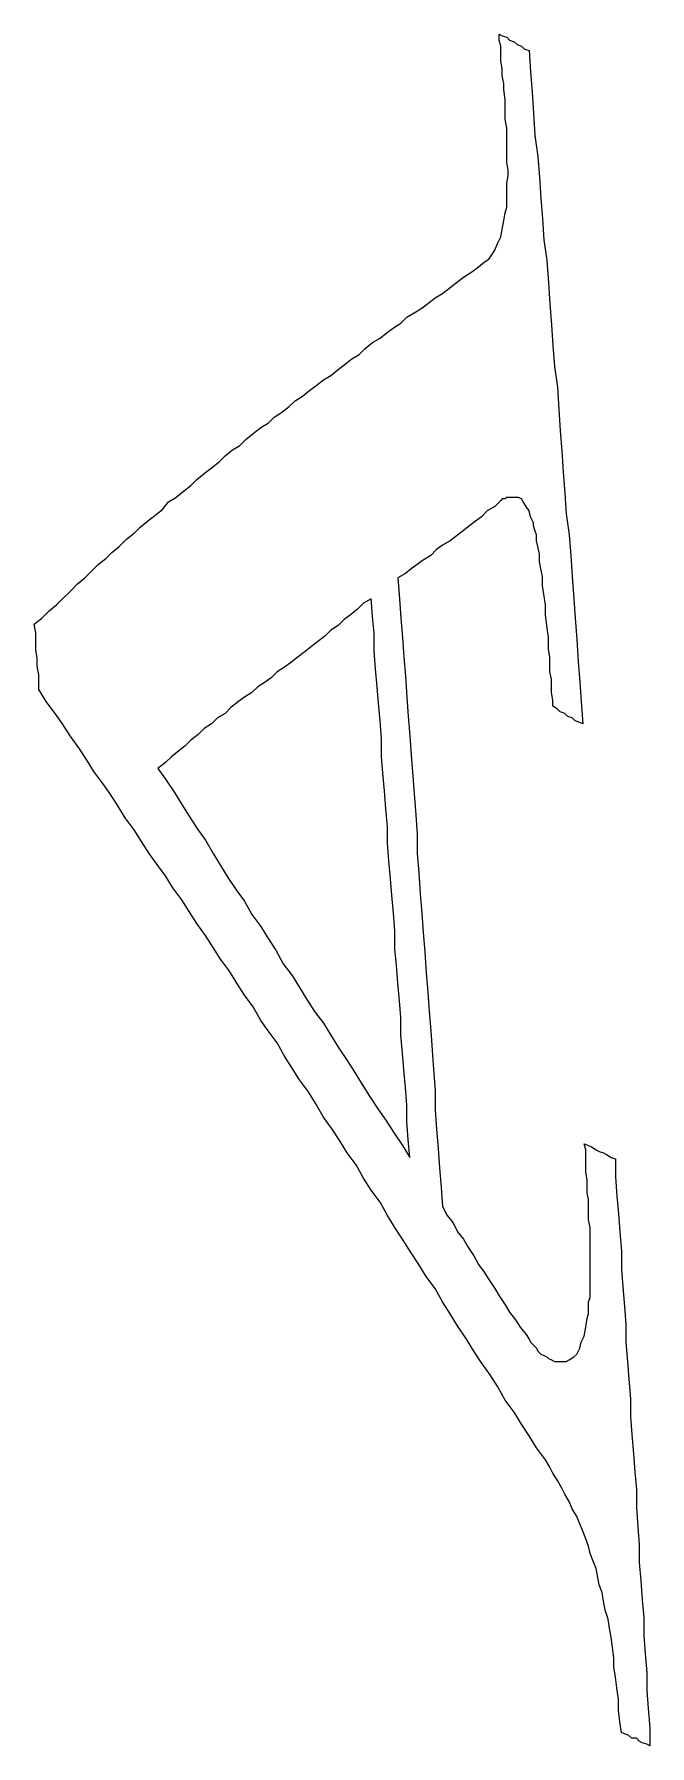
# Model space of a CAD drawing. Header units: millimetres. Extents: x 519 to 9564855, y -810 to 5021775.
# Drawn here: x 9518055 to 9518352, y 4997566 to 4998392 of the extents above; entities that cross this region are included whole.
import ezdxf

# ---------------------------------------------------------------- set-up
doc = ezdxf.new("R2010")
doc.units = ezdxf.units.MM
doc.header["$LTSCALE"] = 2
doc.header["$MEASUREMENT"] = 0
doc.layers.add('SEA_COST', color=4, linetype='Continuous')

msp = doc.modelspace()

# ---------------------------------------------------------------- linework, layer by layer
at = {"layer": 'SEA_COST', "color": 4, "lineweight": 0}
for points in [[(9518279.16553, 4998391.83352), (9518280.60359, 4998391.11449)], [(9518279.16553, 4998388.95739), (9518279.16553, 4998391.83352)], [(9518279.88456, 4998386.08125), (9518279.16553, 4998388.95739)], [(9518280.60359, 4998391.11449), (9518282.76069, 4998390.39545)], [(9518282.76069, 4998390.39545), (9518284.19876, 4998388.95739)], [(9518284.19876, 4998388.95739), (9518286.35586, 4998388.23835)], [(9518286.35586, 4998388.23835), (9518287.79392, 4998386.80029)], [(9518279.88456, 4998382.48609), (9518279.88456, 4998386.08125)], [(9518279.88456, 4998378.89093), (9518279.88456, 4998382.48609)], [(9518287.79392, 4998386.80029), (9518289.95102, 4998386.08125)], [(9518289.95102, 4998386.08125), (9518291.38909, 4998384.64319)], [(9518291.38909, 4998384.64319), (9518293.54618, 4998383.92416)], [(9518293.54618, 4998383.92416), (9518294.26522, 4998373.85769)], [(9518280.60359, 4998375.29576), (9518279.88456, 4998378.89093)], [(9518280.60359, 4998371.7006), (9518280.60359, 4998375.29576)], [(9518281.32262, 4998368.10543), (9518280.60359, 4998371.7006)], [(9518294.26522, 4998373.85769), (9518294.98425, 4998363.79123)], [(9518281.32262, 4998365.2293), (9518281.32262, 4998368.10543)], [(9518282.04166, 4998360.19607), (9518281.32262, 4998365.2293)], [(9518294.98425, 4998363.79123), (9518295.70328, 4998353.72477)], [(9518282.04166, 4998355.16284), (9518282.04166, 4998360.19607)], [(9518282.04166, 4998350.84864), (9518282.04166, 4998355.16284)], [(9518282.76069, 4998346.53444), (9518282.04166, 4998350.84864)], [(9518282.76069, 4998342.22024), (9518282.76069, 4998346.53444)], [(9518295.70328, 4998353.72477), (9518296.42232, 4998342.93928)], [(9518282.76069, 4998337.90605), (9518282.76069, 4998342.22024)], [(9518296.42232, 4998342.93928), (9518297.86038, 4998332.87282)], [(9518282.76069, 4998334.31088), (9518282.76069, 4998337.90605)], [(9518282.76069, 4998329.99668), (9518282.76069, 4998334.31088)], [(9518283.47972, 4998326.40152), (9518282.76069, 4998329.99668)], [(9518297.86038, 4998332.87282), (9518298.57942, 4998322.80635)], [(9518282.76069, 4998319.93022), (9518283.47972, 4998323.52539)], [(9518283.47972, 4998323.52539), (9518283.47972, 4998326.40152)], [(9518298.57942, 4998322.80635), (9518299.29845, 4998312.73989)], [(9518282.76069, 4998316.33506), (9518282.76069, 4998319.93022)], [(9518282.76069, 4998313.45893), (9518282.76069, 4998316.33506)], [(9518282.76069, 4998310.58279), (9518282.76069, 4998313.45893)], [(9518281.32262, 4998301.9544), (9518282.04166, 4998305.54956)], [(9518282.04166, 4998305.54956), (9518282.76069, 4998308.4257)], [(9518282.76069, 4998308.4257), (9518282.76069, 4998310.58279)], [(9518299.29845, 4998312.73989), (9518300.01748, 4998302.67343)], [(9518279.88456, 4998294.04504), (9518280.60359, 4998297.6402)], [(9518280.60359, 4998297.6402), (9518281.32262, 4998301.9544)], [(9518300.01748, 4998302.67343), (9518300.73651, 4998292.60697)], [(9518277.00843, 4998287.57374), (9518278.44649, 4998291.1689)], [(9518278.44649, 4998291.1689), (9518279.88456, 4998294.04504)], [(9518300.73651, 4998292.60697), (9518302.17458, 4998282.54051)], [(9518268.38003, 4998278.94534), (9518271.9752, 4998281.82148)], [(9518271.9752, 4998281.82148), (9518274.13229, 4998283.25954)], [(9518274.13229, 4998283.25954), (9518275.57036, 4998285.41664)], [(9518275.57036, 4998285.41664), (9518277.00843, 4998287.57374)], [(9518302.17458, 4998282.54051), (9518302.89361, 4998271.75501)], [(9518258.31357, 4998271.75501), (9518261.90873, 4998274.63115)], [(9518261.90873, 4998274.63115), (9518265.5039, 4998276.78825)], [(9518265.5039, 4998276.78825), (9518268.38003, 4998278.94534)], [(9518245.37098, 4998262.40759), (9518248.24711, 4998264.56469)], [(9518248.24711, 4998264.56469), (9518251.84227, 4998266.72178)], [(9518251.84227, 4998266.72178), (9518255.43744, 4998269.59792)], [(9518255.43744, 4998269.59792), (9518258.31357, 4998271.75501)], [(9518302.89361, 4998271.75501), (9518303.61265, 4998261.68855)], [(9518234.58548, 4998255.21726), (9518238.18065, 4998257.37436)], [(9518238.18065, 4998257.37436), (9518241.77581, 4998259.53145)], [(9518241.77581, 4998259.53145), (9518245.37098, 4998262.40759)], [(9518303.61265, 4998261.68855), (9518304.33168, 4998251.62209)], [(9518221.64289, 4998245.1508), (9518224.51902, 4998247.30789)], [(9518224.51902, 4998247.30789), (9518228.11419, 4998250.18403)], [(9518228.11419, 4998250.18403), (9518231.70935, 4998252.34113)], [(9518231.70935, 4998252.34113), (9518234.58548, 4998255.21726)], [(9518304.33168, 4998251.62209), (9518305.05071, 4998241.55563)], [(9518211.57643, 4998237.24143), (9518214.45256, 4998240.11756)], [(9518214.45256, 4998240.11756), (9518218.04772, 4998242.9937)], [(9518218.04772, 4998242.9937), (9518221.64289, 4998245.1508)], [(9518305.05071, 4998241.55563), (9518305.76974, 4998231.48917)], [(9518201.50997, 4998230.0511), (9518204.3861, 4998232.2082)], [(9518204.3861, 4998232.2082), (9518207.98126, 4998235.08433)], [(9518207.98126, 4998235.08433), (9518211.57643, 4998237.24143)], [(9518305.76974, 4998231.48917), (9518307.20781, 4998221.42271)], [(9518190.72447, 4998222.14174), (9518194.31964, 4998225.01787)], [(9518194.31964, 4998225.01787), (9518197.9148, 4998227.17497)], [(9518197.9148, 4998227.17497), (9518201.50997, 4998230.0511)], [(9518177.78188, 4998212.07528), (9518180.65801, 4998214.95141)], [(9518180.65801, 4998214.95141), (9518184.25318, 4998217.10851)], [(9518184.25318, 4998217.10851), (9518187.84834, 4998219.98464)], [(9518187.84834, 4998219.98464), (9518190.72447, 4998222.14174)], [(9518307.20781, 4998221.42271), (9518307.92684, 4998210.63721)], [(9518167.71542, 4998204.16592), (9518170.59155, 4998207.04205)], [(9518170.59155, 4998207.04205), (9518174.18671, 4998209.19915)], [(9518174.18671, 4998209.19915), (9518177.78188, 4998212.07528)], [(9518307.92684, 4998210.63721), (9518308.64588, 4998200.57075)], [(9518156.92992, 4998196.25655), (9518160.52509, 4998199.13269)], [(9518160.52509, 4998199.13269), (9518164.12025, 4998202.00882)], [(9518164.12025, 4998202.00882), (9518167.71542, 4998204.16592)], [(9518308.64588, 4998200.57075), (9518309.36491, 4998190.50429)], [(9518146.86346, 4998188.34719), (9518150.45863, 4998191.22332)], [(9518150.45863, 4998191.22332), (9518154.05379, 4998193.38042)], [(9518154.05379, 4998193.38042), (9518156.92992, 4998196.25655)], [(9518309.36491, 4998190.50429), (9518310.08394, 4998180.43783)], [(9518136.797, 4998179.7188), (9518140.39216, 4998182.59493)], [(9518140.39216, 4998182.59493), (9518143.98733, 4998185.47106)], [(9518143.98733, 4998185.47106), (9518146.86346, 4998188.34719)], [(9518126.73054, 4998171.0904), (9518130.3257, 4998173.96653)], [(9518130.3257, 4998173.96653), (9518133.20184, 4998176.84266)], [(9518133.20184, 4998176.84266), (9518136.797, 4998179.7188)], [(9518310.08394, 4998180.43783), (9518310.80298, 4998170.37137)], [(9518116.66408, 4998162.46201), (9518119.54021, 4998166.05717)], [(9518119.54021, 4998166.05717), (9518123.13537, 4998168.21427)], [(9518123.13537, 4998168.21427), (9518126.73054, 4998171.0904)], [(9518279.88456, 4998166.7762), (9518277.00843, 4998163.90007)], [(9518280.60359, 4998167.49524), (9518279.88456, 4998166.7762)], [(9518281.32262, 4998167.49524), (9518280.60359, 4998167.49524)], [(9518282.04166, 4998167.49524), (9518281.32262, 4998167.49524)], [(9518282.76069, 4998168.21427), (9518282.04166, 4998167.49524)], [(9518283.47972, 4998168.21427), (9518282.76069, 4998168.21427)], [(9518284.19876, 4998168.21427), (9518283.47972, 4998168.21427)], [(9518284.91779, 4998168.21427), (9518284.19876, 4998168.21427)], [(9518285.63682, 4998168.21427), (9518284.91779, 4998168.21427)], [(9518287.07489, 4998168.21427), (9518285.63682, 4998168.21427)], [(9518288.51295, 4998168.21427), (9518287.07489, 4998168.21427)], [(9518289.95102, 4998167.49524), (9518288.51295, 4998168.21427)], [(9518290.67005, 4998166.05717), (9518289.95102, 4998167.49524)], [(9518292.10812, 4998163.90007), (9518290.67005, 4998166.05717)], [(9518310.80298, 4998170.37137), (9518311.52201, 4998160.30491)], [(9518105.87858, 4998153.83361), (9518109.47375, 4998156.70974)], [(9518109.47375, 4998156.70974), (9518113.06891, 4998159.58587)], [(9518113.06891, 4998159.58587), (9518116.66408, 4998162.46201)], [(9518267.661, 4998156.70974), (9518264.78487, 4998154.55264)], [(9518270.53713, 4998158.86684), (9518267.661, 4998156.70974)], [(9518273.41326, 4998161.74297), (9518270.53713, 4998158.86684)], [(9518277.00843, 4998163.90007), (9518273.41326, 4998161.74297)], [(9518293.54618, 4998161.74297), (9518292.10812, 4998163.90007)], [(9518294.26522, 4998158.86684), (9518293.54618, 4998161.74297)], [(9518295.70328, 4998155.99071), (9518294.26522, 4998158.86684)], [(9518311.52201, 4998160.30491), (9518312.96007, 4998150.23845)], [(9518099.40729, 4998148.08135), (9518103.00245, 4998150.95748)], [(9518103.00245, 4998150.95748), (9518105.87858, 4998153.83361)], [(9518258.31357, 4998149.51941), (9518255.43744, 4998147.36231)], [(9518261.1897, 4998151.67651), (9518258.31357, 4998149.51941)], [(9518264.78487, 4998154.55264), (9518261.1897, 4998151.67651)], [(9518295.70328, 4998154.55264), (9518295.70328, 4998155.99071)], [(9518296.42232, 4998152.39554), (9518295.70328, 4998154.55264)], [(9518297.14135, 4998150.23845), (9518296.42232, 4998152.39554)], [(9518297.14135, 4998147.36231), (9518297.14135, 4998150.23845)], [(9518312.96007, 4998150.23845), (9518313.67911, 4998140.17198)], [(9518089.34083, 4998138.73392), (9518092.21696, 4998141.61005)], [(9518092.21696, 4998141.61005), (9518095.81212, 4998144.48618)], [(9518095.81212, 4998144.48618), (9518099.40729, 4998148.08135)], [(9518246.09001, 4998140.17198), (9518242.49484, 4998138.01489)], [(9518248.96614, 4998143.04812), (9518246.09001, 4998140.17198)], [(9518251.84227, 4998145.20521), (9518248.96614, 4998143.04812)], [(9518255.43744, 4998147.36231), (9518251.84227, 4998145.20521)], [(9518297.86038, 4998144.48618), (9518297.14135, 4998147.36231)], [(9518298.57942, 4998140.89102), (9518297.86038, 4998144.48618)], [(9518298.57942, 4998137.29585), (9518298.57942, 4998140.89102)], [(9518313.67911, 4998140.17198), (9518314.39814, 4998130.10552)], [(9518079.27436, 4998129.38649), (9518082.1505, 4998132.26262)], [(9518082.1505, 4998132.26262), (9518085.74566, 4998135.85779)], [(9518085.74566, 4998135.85779), (9518089.34083, 4998138.73392)], [(9518236.74258, 4998133.70069), (9518233.86645, 4998131.54359)], [(9518239.61871, 4998135.85779), (9518236.74258, 4998133.70069)], [(9518242.49484, 4998138.01489), (9518239.61871, 4998135.85779)], [(9518299.29845, 4998133.70069), (9518298.57942, 4998137.29585)], [(9518300.01748, 4998130.10552), (9518299.29845, 4998133.70069)], [(9518072.08403, 4998122.91519), (9518075.6792, 4998126.51036)], [(9518075.6792, 4998126.51036), (9518079.27436, 4998129.38649)], [(9518233.86645, 4998131.54359), (9518230.27128, 4998129.38649)], [(9518230.27128, 4998129.38649), (9518230.99032, 4998119.32003)], [(9518300.01748, 4998125.79132), (9518300.01748, 4998130.10552)], [(9518300.73651, 4998121.47713), (9518300.01748, 4998125.79132)], [(9518314.39814, 4998130.10552), (9518315.11717, 4998119.32003)], [(9518062.01757, 4998113.56776), (9518065.61274, 4998116.4439)], [(9518065.61274, 4998116.4439), (9518068.48887, 4998119.32003)], [(9518068.48887, 4998119.32003), (9518072.08403, 4998122.91519)], [(9518213.73353, 4998117.16293), (9518210.85739, 4998114.2868)], [(9518217.32869, 4998119.32003), (9518213.73353, 4998117.16293)], [(9518218.04772, 4998110.69163), (9518217.32869, 4998119.32003)], [(9518230.99032, 4998119.32003), (9518231.70935, 4998109.9726)], [(9518301.45555, 4998116.4439), (9518300.73651, 4998121.47713)], [(9518301.45555, 4998111.41067), (9518301.45555, 4998116.4439)], [(9518315.11717, 4998119.32003), (9518315.83621, 4998109.9726)], [(9518054.82724, 4998107.09647), (9518058.42241, 4998109.9726)], [(9518055.54628, 4998102.78227), (9518054.82724, 4998107.09647)], [(9518058.42241, 4998109.9726), (9518062.01757, 4998113.56776)], [(9518204.3861, 4998109.25357), (9518201.50997, 4998106.37744)], [(9518207.26223, 4998111.41067), (9518204.3861, 4998109.25357)], [(9518210.85739, 4998114.2868), (9518207.26223, 4998111.41067)], [(9518218.76676, 4998102.78227), (9518218.04772, 4998110.69163)], [(9518231.70935, 4998109.9726), (9518232.42838, 4998100.62517)], [(9518302.17458, 4998106.37744), (9518301.45555, 4998111.41067)], [(9518315.83621, 4998109.9726), (9518316.55524, 4998099.90614)], [(9518055.54628, 4998098.46807), (9518055.54628, 4998102.78227)], [(9518195.03867, 4998101.3442), (9518191.4435, 4998098.46807)], [(9518197.9148, 4998104.22034), (9518195.03867, 4998101.3442)], [(9518201.50997, 4998106.37744), (9518197.9148, 4998104.22034)], [(9518218.76676, 4998094.15387), (9518218.76676, 4998102.78227)], [(9518232.42838, 4998100.62517), (9518233.14742, 4998091.27774)], [(9518302.89361, 4998100.62517), (9518302.17458, 4998106.37744)], [(9518302.89361, 4998094.87291), (9518302.89361, 4998100.62517)], [(9518316.55524, 4998099.90614), (9518317.27427, 4998089.12064)], [(9518055.54628, 4998094.87291), (9518055.54628, 4998098.46807)], [(9518056.26531, 4998090.55871), (9518055.54628, 4998094.87291)], [(9518056.26531, 4998086.96355), (9518056.26531, 4998090.55871)], [(9518182.09608, 4998091.27774), (9518178.50091, 4998088.40161)], [(9518184.97221, 4998093.43484), (9518182.09608, 4998091.27774)], [(9518188.56737, 4998096.31097), (9518184.97221, 4998093.43484)], [(9518191.4435, 4998098.46807), (9518188.56737, 4998096.31097)], [(9518219.48579, 4998085.52548), (9518218.76676, 4998094.15387)], [(9518233.14742, 4998091.27774), (9518233.86645, 4998081.93031)], [(9518303.61265, 4998091.27774), (9518302.89361, 4998094.87291)], [(9518303.61265, 4998087.68258), (9518303.61265, 4998091.27774)], [(9518056.98434, 4998082.64935), (9518056.26531, 4998086.96355)], [(9518056.98434, 4998079.05418), (9518056.98434, 4998082.64935)], [(9518172.02962, 4998084.08741), (9518169.15348, 4998081.21128)], [(9518175.62478, 4998086.24451), (9518172.02962, 4998084.08741)], [(9518178.50091, 4998088.40161), (9518175.62478, 4998086.24451)], [(9518220.20482, 4998076.89708), (9518219.48579, 4998085.52548)], [(9518303.61265, 4998084.08741), (9518303.61265, 4998087.68258)], [(9518304.33168, 4998080.49225), (9518303.61265, 4998084.08741)], [(9518317.27427, 4998089.12064), (9518317.99331, 4998079.05418)], [(9518056.98434, 4998075.45902), (9518056.98434, 4998079.05418)], [(9518060.57951, 4998069.70675), (9518056.98434, 4998075.45902)], [(9518159.80605, 4998074.02095), (9518156.21089, 4998071.86385)], [(9518162.68219, 4998076.89708), (9518159.80605, 4998074.02095)], [(9518166.27735, 4998079.05418), (9518162.68219, 4998076.89708)], [(9518169.15348, 4998081.21128), (9518166.27735, 4998079.05418)], [(9518220.92386, 4998068.98772), (9518220.20482, 4998076.89708)], [(9518233.86645, 4998081.93031), (9518234.58548, 4998071.86385)], [(9518304.33168, 4998077.61612), (9518304.33168, 4998080.49225)], [(9518304.33168, 4998074.02095), (9518304.33168, 4998077.61612)], [(9518305.05071, 4998070.42579), (9518304.33168, 4998074.02095)], [(9518317.99331, 4998079.05418), (9518318.71234, 4998069.70675)], [(9518064.8937, 4998063.95449), (9518060.57951, 4998069.70675)], [(9518149.73959, 4998066.83062), (9518146.86346, 4998063.95449)], [(9518153.33476, 4998069.70675), (9518149.73959, 4998066.83062)], [(9518156.21089, 4998071.86385), (9518153.33476, 4998069.70675)], [(9518221.64289, 4998060.35933), (9518220.92386, 4998068.98772)], [(9518234.58548, 4998071.86385), (9518235.30452, 4998062.51642)], [(9518305.05071, 4998067.54966), (9518305.05071, 4998070.42579)], [(9518307.20781, 4998066.11159), (9518305.05071, 4998067.54966)], [(9518308.64588, 4998064.67352), (9518307.20781, 4998066.11159)], [(9518318.71234, 4998069.70675), (9518319.43137, 4998058.92126)], [(9518068.48887, 4998058.92126), (9518064.8937, 4998063.95449)], [(9518072.08403, 4998053.169), (9518068.48887, 4998058.92126)], [(9518140.39216, 4998058.92126), (9518136.797, 4998056.76416)], [(9518143.2683, 4998061.79739), (9518140.39216, 4998058.92126)], [(9518146.86346, 4998063.95449), (9518143.2683, 4998061.79739)], [(9518222.36192, 4998051.73093), (9518221.64289, 4998060.35933)], [(9518235.30452, 4998062.51642), (9518236.02355, 4998053.169)], [(9518310.80298, 4998063.95449), (9518308.64588, 4998064.67352)], [(9518312.24104, 4998062.51642), (9518310.80298, 4998063.95449)], [(9518314.39814, 4998061.79739), (9518312.24104, 4998062.51642)], [(9518315.83621, 4998060.35933), (9518314.39814, 4998061.79739)], [(9518317.99331, 4998059.64029), (9518315.83621, 4998060.35933)], [(9518319.43137, 4998058.92126), (9518317.99331, 4998059.64029)], [(9518076.39823, 4998047.41673), (9518072.08403, 4998053.169)], [(9518130.3257, 4998051.0119), (9518127.44957, 4998048.13577)], [(9518133.92087, 4998053.88803), (9518130.3257, 4998051.0119)], [(9518136.797, 4998056.76416), (9518133.92087, 4998053.88803)], [(9518222.36192, 4998043.10253), (9518222.36192, 4998051.73093)], [(9518236.02355, 4998053.169), (9518236.74258, 4998043.82157)], [(9518079.9934, 4998041.66447), (9518076.39823, 4998047.41673)], [(9518083.58856, 4998035.91221), (9518079.9934, 4998041.66447)], [(9518120.97828, 4998043.10253), (9518118.10214, 4998040.2264)], [(9518124.57344, 4998045.97867), (9518120.97828, 4998043.10253)], [(9518127.44957, 4998048.13577), (9518124.57344, 4998045.97867)], [(9518223.08095, 4998035.19317), (9518222.36192, 4998043.10253)], [(9518236.74258, 4998043.82157), (9518237.46161, 4998033.75511)], [(9518087.90276, 4998030.15994), (9518083.58856, 4998035.91221)], [(9518118.10214, 4998040.2264), (9518114.50698, 4998037.35027)], [(9518114.50698, 4998037.35027), (9518118.10214, 4998032.31704)], [(9518223.79999, 4998026.56478), (9518223.08095, 4998035.19317)], [(9518237.46161, 4998033.75511), (9518238.18065, 4998025.12671)], [(9518091.49792, 4998025.12671), (9518087.90276, 4998030.15994)], [(9518095.09309, 4998019.37445), (9518091.49792, 4998025.12671)], [(9518118.10214, 4998032.31704), (9518122.41634, 4998025.84574)], [(9518122.41634, 4998025.84574), (9518126.01151, 4998020.09348)], [(9518224.51902, 4998017.93638), (9518223.79999, 4998026.56478)], [(9518238.18065, 4998025.12671), (9518238.89968, 4998015.06025)], [(9518098.68825, 4998013.62218), (9518095.09309, 4998019.37445)], [(9518126.01151, 4998020.09348), (9518129.60667, 4998014.34122)], [(9518225.23805, 4998009.30799), (9518224.51902, 4998017.93638)], [(9518103.00245, 4998007.86992), (9518098.68825, 4998013.62218)], [(9518106.59762, 4998002.11766), (9518103.00245, 4998007.86992)], [(9518129.60667, 4998014.34122), (9518133.20184, 4998008.58895)], [(9518133.20184, 4998008.58895), (9518137.51603, 4998002.83669)], [(9518225.23805, 4998001.39862), (9518225.23805, 4998009.30799)], [(9518238.89968, 4998015.06025), (9518239.61871, 4998005.71282)], [(9518110.19278, 4997996.36539), (9518106.59762, 4998002.11766)], [(9518137.51603, 4998002.83669), (9518141.1112, 4997996.36539)], [(9518225.95709, 4997992.77023), (9518225.23805, 4998001.39862)], [(9518239.61871, 4998005.71282), (9518239.61871, 4997996.36539)], [(9518114.50698, 4997990.61313), (9518110.19278, 4997996.36539)], [(9518141.1112, 4997996.36539), (9518144.70636, 4997990.61313)], [(9518226.67612, 4997984.14183), (9518225.95709, 4997992.77023)], [(9518239.61871, 4997996.36539), (9518240.33775, 4997987.01796)], [(9518118.10214, 4997985.5799), (9518114.50698, 4997990.61313)], [(9518121.69731, 4997979.82763), (9518118.10214, 4997985.5799)], [(9518144.70636, 4997990.61313), (9518148.30153, 4997984.86087)], [(9518148.30153, 4997984.86087), (9518152.61573, 4997978.38957)], [(9518227.39515, 4997976.23247), (9518226.67612, 4997984.14183)], [(9518240.33775, 4997987.01796), (9518241.05678, 4997976.9515)], [(9518126.01151, 4997974.07537), (9518121.69731, 4997979.82763)], [(9518152.61573, 4997978.38957), (9518156.21089, 4997973.35634)], [(9518228.11419, 4997967.60407), (9518227.39515, 4997976.23247)], [(9518241.05678, 4997976.9515), (9518241.77581, 4997967.60407)], [(9518129.60667, 4997968.32311), (9518126.01151, 4997974.07537)], [(9518133.20184, 4997962.57084), (9518129.60667, 4997968.32311)], [(9518156.21089, 4997973.35634), (9518159.80605, 4997966.88504)], [(9518159.80605, 4997966.88504), (9518164.12025, 4997961.13278)], [(9518228.83322, 4997958.97568), (9518228.11419, 4997967.60407)], [(9518241.77581, 4997967.60407), (9518242.49484, 4997958.25665)], [(9518137.51603, 4997956.81858), (9518133.20184, 4997962.57084)], [(9518164.12025, 4997961.13278), (9518167.71542, 4997955.38051)], [(9518228.83322, 4997950.34728), (9518228.83322, 4997958.97568)], [(9518242.49484, 4997958.25665), (9518243.21388, 4997948.90922)], [(9518141.1112, 4997951.06632), (9518137.51603, 4997956.81858)], [(9518144.70636, 4997945.31405), (9518141.1112, 4997951.06632)], [(9518167.71542, 4997955.38051), (9518171.31058, 4997949.62825)], [(9518229.55225, 4997942.43792), (9518228.83322, 4997950.34728)], [(9518149.02056, 4997939.56179), (9518144.70636, 4997945.31405)], [(9518171.31058, 4997949.62825), (9518174.90575, 4997943.15695)], [(9518174.90575, 4997943.15695), (9518179.21994, 4997937.40469)], [(9518230.27128, 4997933.80953), (9518229.55225, 4997942.43792)], [(9518243.21388, 4997948.90922), (9518243.93291, 4997938.84276)], [(9518152.61573, 4997933.80953), (9518149.02056, 4997939.56179)], [(9518156.21089, 4997928.05726), (9518152.61573, 4997933.80953)], [(9518179.21994, 4997937.40469), (9518182.81511, 4997931.65243)], [(9518230.99032, 4997925.18113), (9518230.27128, 4997933.80953)], [(9518243.93291, 4997938.84276), (9518244.65194, 4997929.49533)], [(9518160.52509, 4997922.305), (9518156.21089, 4997928.05726)], [(9518182.81511, 4997931.65243), (9518186.41027, 4997925.90016)], [(9518186.41027, 4997925.90016), (9518190.00544, 4997920.1479)], [(9518231.70935, 4997917.27177), (9518230.99032, 4997925.18113)], [(9518244.65194, 4997929.49533), (9518245.37098, 4997920.1479)], [(9518164.12025, 4997915.8337), (9518160.52509, 4997922.305)], [(9518190.00544, 4997920.1479), (9518194.31964, 4997914.39564)], [(9518231.70935, 4997908.64337), (9518231.70935, 4997917.27177)], [(9518245.37098, 4997920.1479), (9518246.09001, 4997910.80047)], [(9518167.71542, 4997910.80047), (9518164.12025, 4997915.8337)], [(9518172.02962, 4997905.04821), (9518167.71542, 4997910.80047)], [(9518194.31964, 4997914.39564), (9518197.9148, 4997908.64337)], [(9518197.9148, 4997908.64337), (9518201.50997, 4997902.89111)], [(9518232.42838, 4997900.01498), (9518231.70935, 4997908.64337)], [(9518246.09001, 4997910.80047), (9518246.80904, 4997901.45304)], [(9518175.62478, 4997898.57691), (9518172.02962, 4997905.04821)], [(9518201.50997, 4997902.89111), (9518205.82416, 4997896.41981)], [(9518246.80904, 4997901.45304), (9518247.52808, 4997892.10561)], [(9518179.21994, 4997892.82465), (9518175.62478, 4997898.57691)], [(9518182.81511, 4997887.07238), (9518179.21994, 4997892.82465)], [(9518205.82416, 4997896.41981), (9518209.41933, 4997890.66755)], [(9518233.14742, 4997892.10561), (9518232.42838, 4997900.01498)], [(9518233.86645, 4997883.47722), (9518233.14742, 4997892.10561)], [(9518247.52808, 4997892.10561), (9518248.24711, 4997882.03915)], [(9518187.12931, 4997881.32012), (9518182.81511, 4997887.07238)], [(9518209.41933, 4997890.66755), (9518213.01449, 4997884.91528)], [(9518213.01449, 4997884.91528), (9518216.60966, 4997879.16302)], [(9518190.72447, 4997875.56786), (9518187.12931, 4997881.32012)], [(9518194.31964, 4997869.09656), (9518190.72447, 4997875.56786)], [(9518216.60966, 4997879.16302), (9518220.92386, 4997872.69172)], [(9518234.58548, 4997874.84882), (9518233.86645, 4997883.47722)], [(9518248.24711, 4997882.03915), (9518248.24711, 4997872.69172)], [(9518198.63383, 4997863.3443), (9518194.31964, 4997869.09656)], [(9518220.92386, 4997872.69172), (9518224.51902, 4997867.65849)], [(9518224.51902, 4997867.65849), (9518228.11419, 4997861.90623)], [(9518234.58548, 4997866.93946), (9518234.58548, 4997874.84882)], [(9518248.24711, 4997872.69172), (9518248.96614, 4997863.3443)], [(9518202.229, 4997857.59203), (9518198.63383, 4997863.3443)], [(9518228.11419, 4997861.90623), (9518232.42838, 4997855.43493)], [(9518235.30452, 4997858.31107), (9518234.58548, 4997866.93946)], [(9518248.96614, 4997863.3443), (9518249.68517, 4997853.99687)], [(9518205.82416, 4997851.83977), (9518202.229, 4997857.59203)], [(9518210.13836, 4997846.0875), (9518205.82416, 4997851.83977)], [(9518232.42838, 4997855.43493), (9518236.02355, 4997849.68267)], [(9518236.02355, 4997849.68267), (9518235.30452, 4997858.31107)], [(9518249.68517, 4997853.99687), (9518250.40421, 4997844.64944)], [(9518320.1504, 4997856.15397), (9518322.3075, 4997855.43493)], [(9518320.86944, 4997853.27783), (9518320.1504, 4997856.15397)], [(9518320.86944, 4997849.68267), (9518320.86944, 4997853.27783)], [(9518322.3075, 4997855.43493), (9518323.74557, 4997854.7159)], [(9518323.74557, 4997854.7159), (9518325.90267, 4997853.27783)], [(9518325.90267, 4997853.27783), (9518327.34073, 4997852.5588)], [(9518327.34073, 4997852.5588), (9518329.49783, 4997851.83977)], [(9518329.49783, 4997851.83977), (9518330.9359, 4997851.12074)], [(9518330.9359, 4997851.12074), (9518333.093, 4997849.68267)], [(9518213.73353, 4997839.61621), (9518210.13836, 4997846.0875)], [(9518250.40421, 4997844.64944), (9518251.12324, 4997835.30201)], [(9518320.86944, 4997846.0875), (9518320.86944, 4997849.68267)], [(9518320.86944, 4997842.49234), (9518320.86944, 4997846.0875)], [(9518321.58847, 4997838.89718), (9518320.86944, 4997842.49234)], [(9518333.093, 4997849.68267), (9518335.2501, 4997848.96364)], [(9518335.2501, 4997848.96364), (9518335.2501, 4997840.33524)], [(9518217.32869, 4997833.86394), (9518213.73353, 4997839.61621)], [(9518251.12324, 4997835.30201), (9518251.84227, 4997825.95458)], [(9518321.58847, 4997836.02104), (9518321.58847, 4997838.89718)], [(9518321.58847, 4997832.42588), (9518321.58847, 4997836.02104)], [(9518335.2501, 4997840.33524), (9518335.96913, 4997830.98781)], [(9518221.64289, 4997828.11168), (9518217.32869, 4997833.86394)], [(9518225.23805, 4997821.64038), (9518221.64289, 4997828.11168)], [(9518251.84227, 4997825.95458), (9518253.99937, 4997821.64038)], [(9518322.3075, 4997829.54975), (9518321.58847, 4997832.42588)], [(9518322.3075, 4997824.51652), (9518322.3075, 4997829.54975)], [(9518335.96913, 4997830.98781), (9518336.68816, 4997822.35942)], [(9518228.83322, 4997815.88812), (9518225.23805, 4997821.64038)], [(9518253.99937, 4997821.64038), (9518256.8755, 4997818.04522)], [(9518256.8755, 4997818.04522), (9518259.0326, 4997813.73102)], [(9518322.3075, 4997819.48329), (9518322.3075, 4997824.51652)], [(9518323.02654, 4997815.88812), (9518322.3075, 4997819.48329)], [(9518336.68816, 4997822.35942), (9518337.40719, 4997813.73102)], [(9518232.42838, 4997810.13586), (9518228.83322, 4997815.88812)], [(9518236.74258, 4997803.66456), (9518232.42838, 4997810.13586)], [(9518259.0326, 4997813.73102), (9518261.90873, 4997810.13586)], [(9518261.90873, 4997810.13586), (9518264.06583, 4997806.54069)], [(9518323.02654, 4997810.85489), (9518323.02654, 4997815.88812)], [(9518323.02654, 4997806.54069), (9518323.02654, 4997810.85489)], [(9518337.40719, 4997813.73102), (9518338.12623, 4997804.38359)], [(9518240.33775, 4997797.9123), (9518236.74258, 4997803.66456)], [(9518264.06583, 4997806.54069), (9518266.94197, 4997802.22649)], [(9518266.94197, 4997802.22649), (9518269.09906, 4997797.9123)], [(9518323.02654, 4997802.94553), (9518323.02654, 4997806.54069)], [(9518323.02654, 4997799.35036), (9518323.02654, 4997802.94553)], [(9518338.12623, 4997804.38359), (9518338.12623, 4997795.7552)], [(9518243.93291, 4997792.16003), (9518240.33775, 4997797.9123)], [(9518269.09906, 4997797.9123), (9518271.9752, 4997794.31713)], [(9518271.9752, 4997794.31713), (9518274.13229, 4997790.72197)], [(9518323.02654, 4997795.7552), (9518323.02654, 4997799.35036)], [(9518323.02654, 4997792.16003), (9518323.02654, 4997795.7552)], [(9518338.12623, 4997795.7552), (9518338.84526, 4997787.1268)], [(9518248.24711, 4997786.40777), (9518243.93291, 4997792.16003)], [(9518251.84227, 4997779.93647), (9518248.24711, 4997786.40777)], [(9518274.13229, 4997790.72197), (9518277.00843, 4997786.40777)], [(9518277.00843, 4997786.40777), (9518279.16553, 4997782.8126)], [(9518323.02654, 4997788.56487), (9518323.02654, 4997792.16003)], [(9518323.02654, 4997785.68874), (9518323.02654, 4997788.56487)], [(9518323.02654, 4997782.09357), (9518323.02654, 4997785.68874)], [(9518338.84526, 4997787.1268), (9518339.56429, 4997777.77937)], [(9518255.43744, 4997774.18421), (9518251.84227, 4997779.93647)], [(9518279.16553, 4997782.8126), (9518282.04166, 4997778.49841)], [(9518282.04166, 4997778.49841), (9518284.19876, 4997774.90324)], [(9518322.3075, 4997779.93647), (9518323.02654, 4997782.09357)], [(9518322.3075, 4997777.06034), (9518322.3075, 4997779.93647)], [(9518322.3075, 4997774.18421), (9518322.3075, 4997777.06034)], [(9518339.56429, 4997777.77937), (9518340.28333, 4997769.15098)], [(9518259.0326, 4997768.43195), (9518255.43744, 4997774.18421)], [(9518263.3468, 4997761.96065), (9518259.0326, 4997768.43195)], [(9518284.19876, 4997774.90324), (9518287.07489, 4997771.30808)], [(9518287.07489, 4997771.30808), (9518289.23199, 4997767.71291)], [(9518320.86944, 4997767.71291), (9518321.58847, 4997772.02711)], [(9518321.58847, 4997772.02711), (9518322.3075, 4997774.18421)], [(9518340.28333, 4997769.15098), (9518340.28333, 4997760.52258)], [(9518266.94197, 4997756.20839), (9518263.3468, 4997761.96065)], [(9518289.23199, 4997767.71291), (9518292.10812, 4997764.11775)], [(9518292.10812, 4997764.11775), (9518293.54618, 4997761.96065)], [(9518293.54618, 4997761.96065), (9518294.26522, 4997760.52258)], [(9518294.26522, 4997760.52258), (9518295.70328, 4997759.08452)], [(9518317.99331, 4997757.64645), (9518318.71234, 4997760.52258)], [(9518318.71234, 4997760.52258), (9518320.1504, 4997763.39871)], [(9518320.1504, 4997763.39871), (9518320.86944, 4997767.71291)], [(9518340.28333, 4997760.52258), (9518341.00236, 4997751.17515)], [(9518270.53713, 4997750.45612), (9518266.94197, 4997756.20839)], [(9518295.70328, 4997759.08452), (9518297.14135, 4997757.64645)], [(9518297.14135, 4997757.64645), (9518297.86038, 4997756.20839)], [(9518297.86038, 4997756.20839), (9518299.29845, 4997754.77032)], [(9518299.29845, 4997754.77032), (9518300.73651, 4997754.05129)], [(9518300.73651, 4997754.05129), (9518302.17458, 4997753.33225)], [(9518302.17458, 4997753.33225), (9518302.89361, 4997752.61322)], [(9518302.89361, 4997752.61322), (9518304.33168, 4997751.89419)], [(9518304.33168, 4997751.89419), (9518305.76974, 4997751.17515)], [(9518311.52201, 4997751.17515), (9518312.96007, 4997751.89419)], [(9518312.96007, 4997751.89419), (9518315.11717, 4997753.33225)], [(9518315.11717, 4997753.33225), (9518316.55524, 4997754.77032)], [(9518316.55524, 4997754.77032), (9518317.99331, 4997757.64645)], [(9518274.85133, 4997744.70386), (9518270.53713, 4997750.45612)], [(9518278.44649, 4997738.95159), (9518274.85133, 4997744.70386)], [(9518305.76974, 4997751.17515), (9518306.48878, 4997751.17515)], [(9518306.48878, 4997751.17515), (9518307.92684, 4997751.17515)], [(9518307.92684, 4997751.17515), (9518309.36491, 4997751.17515)], [(9518309.36491, 4997751.17515), (9518310.08394, 4997751.17515)], [(9518310.08394, 4997751.17515), (9518311.52201, 4997751.17515)], [(9518341.00236, 4997751.17515), (9518341.72139, 4997742.54676)], [(9518282.04166, 4997732.4803), (9518278.44649, 4997738.95159)], [(9518341.72139, 4997742.54676), (9518342.44043, 4997733.19933)], [(9518286.35586, 4997726.72803), (9518282.04166, 4997732.4803)], [(9518342.44043, 4997733.19933), (9518342.44043, 4997724.57094)], [(9518289.95102, 4997720.97577), (9518286.35586, 4997726.72803)], [(9518293.54618, 4997715.22351), (9518289.95102, 4997720.97577)], [(9518342.44043, 4997724.57094), (9518343.15946, 4997715.94254)], [(9518297.14135, 4997709.47124), (9518293.54618, 4997715.22351)], [(9518343.15946, 4997715.94254), (9518343.87849, 4997706.59511)], [(9518301.45555, 4997703.71898), (9518297.14135, 4997709.47124)], [(9518303.61265, 4997700.12381), (9518301.45555, 4997703.71898)], [(9518343.87849, 4997706.59511), (9518344.59752, 4997697.96672)], [(9518305.05071, 4997697.24768), (9518303.61265, 4997700.12381)], [(9518307.20781, 4997693.65252), (9518305.05071, 4997697.24768)], [(9518344.59752, 4997697.96672), (9518345.31656, 4997689.33832)], [(9518309.36491, 4997690.05735), (9518307.20781, 4997693.65252)], [(9518310.80298, 4997687.18122), (9518309.36491, 4997690.05735)], [(9518312.96007, 4997683.58606), (9518310.80298, 4997687.18122)], [(9518345.31656, 4997689.33832), (9518345.31656, 4997680.70993)], [(9518314.39814, 4997679.99089), (9518312.96007, 4997683.58606)], [(9518316.55524, 4997676.39573), (9518314.39814, 4997679.99089)], [(9518345.31656, 4997680.70993), (9518346.03559, 4997671.3625)], [(9518317.99331, 4997672.80056), (9518316.55524, 4997676.39573)], [(9518319.43137, 4997669.2054), (9518317.99331, 4997672.80056)], [(9518320.86944, 4997665.61023), (9518319.43137, 4997669.2054)], [(9518346.03559, 4997671.3625), (9518346.75462, 4997662.7341)], [(9518322.3075, 4997662.01507), (9518320.86944, 4997665.61023)], [(9518323.02654, 4997658.4199), (9518322.3075, 4997662.01507)], [(9518346.75462, 4997662.7341), (9518346.75462, 4997654.10571)], [(9518324.4646, 4997654.82474), (9518323.02654, 4997658.4199)], [(9518325.90267, 4997651.22957), (9518324.4646, 4997654.82474)], [(9518346.75462, 4997654.10571), (9518347.47366, 4997645.47731)], [(9518326.6217, 4997647.63441), (9518325.90267, 4997651.22957)], [(9518327.34073, 4997643.32021), (9518326.6217, 4997647.63441)], [(9518347.47366, 4997645.47731), (9518348.19269, 4997636.12988)], [(9518328.7788, 4997639.72505), (9518327.34073, 4997643.32021)], [(9518329.49783, 4997635.41085), (9518328.7788, 4997639.72505)], [(9518348.19269, 4997636.12988), (9518348.91172, 4997627.50149)], [(9518330.21687, 4997631.09665), (9518329.49783, 4997635.41085)], [(9518331.65493, 4997626.78245), (9518330.21687, 4997631.09665)], [(9518332.37396, 4997622.46826), (9518331.65493, 4997626.78245)], [(9518333.093, 4997618.15406), (9518332.37396, 4997622.46826)], [(9518348.91172, 4997627.50149), (9518348.91172, 4997618.87309)], [(9518333.81203, 4997613.12083), (9518333.093, 4997618.15406)], [(9518334.53106, 4997608.0876), (9518333.81203, 4997613.12083)], [(9518348.91172, 4997618.87309), (9518349.63076, 4997610.2447)], [(9518334.53106, 4997603.7734), (9518334.53106, 4997608.0876)], [(9518335.2501, 4997598.74017), (9518334.53106, 4997603.7734)], [(9518349.63076, 4997610.2447), (9518350.34979, 4997600.89727)], [(9518335.96913, 4997593.70694), (9518335.2501, 4997598.74017)], [(9518350.34979, 4997600.89727), (9518350.34979, 4997592.26887)], [(9518336.68816, 4997587.95467), (9518335.96913, 4997593.70694)], [(9518336.68816, 4997582.92144), (9518336.68816, 4997587.95467)], [(9518350.34979, 4997592.26887), (9518351.06882, 4997583.64048)], [(9518337.40719, 4997577.16918), (9518336.68816, 4997582.92144)], [(9518351.06882, 4997583.64048), (9518351.78785, 4997574.29305)], [(9518338.12623, 4997572.13595), (9518337.40719, 4997577.16918)], [(9518339.56429, 4997571.41692), (9518338.12623, 4997572.13595)], [(9518341.72139, 4997570.69788), (9518339.56429, 4997571.41692)], [(9518343.15946, 4997569.25982), (9518341.72139, 4997570.69788)], [(9518351.78785, 4997574.29305), (9518351.78785, 4997565.66465)], [(9518345.31656, 4997569.25982), (9518343.15946, 4997569.25982)], [(9518346.75462, 4997567.82175), (9518345.31656, 4997569.25982)], [(9518348.19269, 4997567.10272), (9518346.75462, 4997567.82175)], [(9518350.34979, 4997566.38369), (9518348.19269, 4997567.10272)], [(9518351.78785, 4997565.66465), (9518350.34979, 4997566.38369)]]:
    msp.add_lwpolyline(points, dxfattribs=at)

doc.saveas('drawing.dxf')
